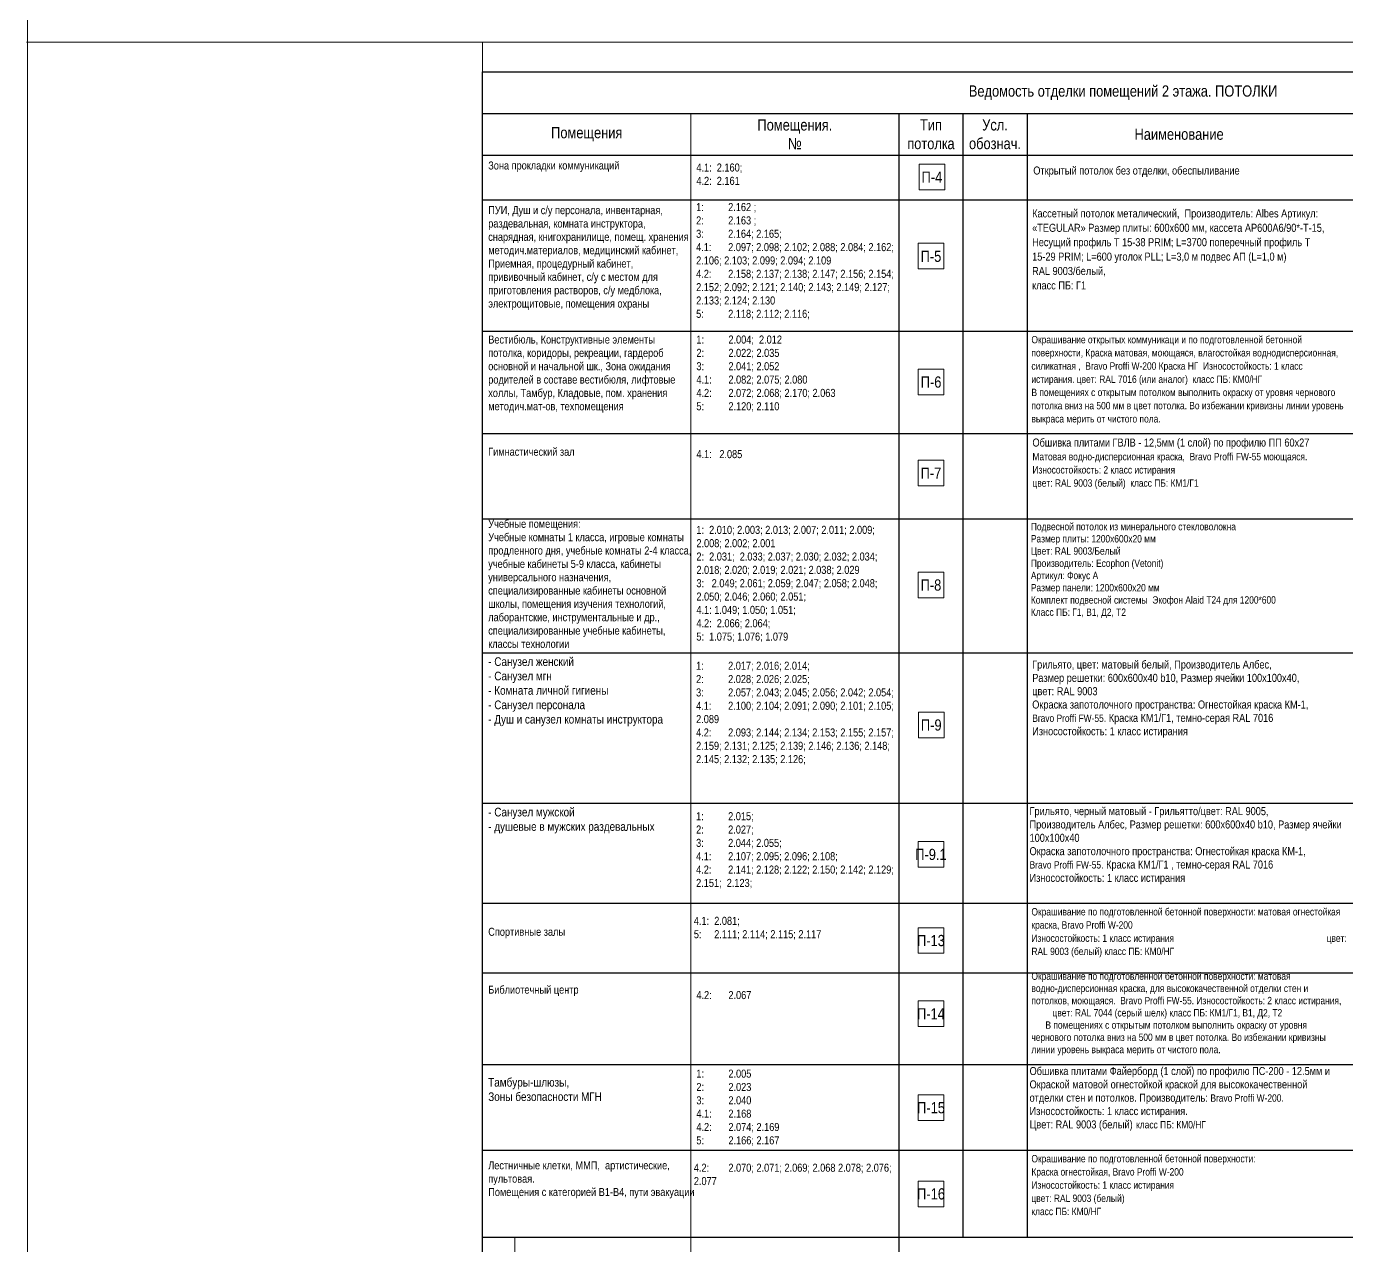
# Model space of a CAD drawing. Header units: millimetres. Extents: x -328335 to 1213373, y -208171 to 164144.
# Drawn here: x -206951 to -165720, y -143896 to -105818 of the extents above; entities that cross this region are included whole.
import ezdxf

# ---------------------------------------------------------------- set-up
doc = ezdxf.new("R2010")
doc.units = ezdxf.units.MM
doc.header["$LTSCALE"] = 0.5
doc.layers.add('АИ_Таблица', color=7, linetype='Continuous', lineweight=13)
doc.layers.add('АИ_Текст', color=7, linetype='Continuous', lineweight=13)
doc.layers.add('АР_Делит', color=120, linetype='Continuous', lineweight=0, plot=False)
doc.styles.add('style1', font='ARIALN.TTF')

msp = doc.modelspace()

# ---------------------------------------------------------------- linework, layer by layer
at = {"lineweight": 13}
for points in [[(-179067.937, -110122.056), (-178267.937, -110122.056), (-178267.937, -110922.056), (-179067.937, -110922.056)], [(-179098.149, -112590.371), (-178298.149, -112590.371), (-178298.149, -113390.371), (-179098.149, -113390.371)], [(-179098.149, -116528.063), (-178298.149, -116528.063), (-178298.149, -117328.063), (-179098.149, -117328.063)], [(-179098.149, -119368.493), (-178298.149, -119368.493), (-178298.149, -120168.493), (-179098.149, -120168.493)], [(-179098.149, -122864.155), (-178298.149, -122864.155), (-178298.149, -123664.155), (-179098.149, -123664.155)], [(-179088.225, -127234.726), (-178288.225, -127234.726), (-178288.225, -128034.726), (-179088.225, -128034.726)], [(-179098.149, -131272.408), (-178298.149, -131272.408), (-178298.149, -132072.408), (-179098.149, -132072.408)], [(-179098.149, -133966.892), (-178298.149, -133966.892), (-178298.149, -134766.892), (-179098.149, -134766.892)], [(-179098.149, -136252.502), (-178298.149, -136252.502), (-178298.149, -137052.502), (-179098.149, -137052.502)], [(-179098.149, -139191.26), (-178298.149, -139191.26), (-178298.149, -139991.26), (-179098.149, -139991.26)], [(-179098.149, -141883.133), (-178298.149, -141883.133), (-178298.149, -142683.133), (-179098.149, -142683.133)]]:
    msp.add_lwpolyline(points, close=True, dxfattribs=at)
at = {"layer": 'АИ_Таблица', "lineweight": 30}
for p, q in [((-192701.482, -108537.155), (-151201.482, -108537.155)), ((-179701.482, -108537.155), (-179701.482, -164934.897)), ((-177701.482, -108537.155), (-177701.482, -143634.897)), ((-175701.482, -108537.155), (-175701.482, -143634.897)), ((-175701.482, -108537.155), (-175701.482, -143634.897)), ((-192701.482, -109837.155), (-151201.482, -109837.155)), ((-192701.482, -111232.25), (-151201.482, -111232.25)), ((-192701.482, -115332.25), (-151201.482, -115332.25)), ((-192701.482, -118532.25), (-151201.482, -118532.25)), ((-192701.482, -121202.508), (-151201.482, -121202.508)), ((-192701.482, -125380.892), (-151201.482, -125380.892)), ((-192701.482, -130080.892), (-151201.482, -130080.892)), ((-192701.482, -133202.508), (-151201.482, -133202.508)), ((-192701.482, -133202.508), (-158527.324, -133202.508)), ((-192701.482, -135372.766), (-151201.482, -135372.766)), ((-192701.482, -138243.023), (-151201.482, -138243.023)), ((-192701.482, -140913.281), (-151201.482, -140913.281)), ((-192701.482, -143634.897), (-151201.482, -143634.897))]:
    msp.add_line(p, q, dxfattribs=at)
at = {"layer": 'АИ_Таблица'}
msp.add_line((-186201.482, -108537.155), (-186201.482, -164934.897), dxfattribs=at)
at = {"layer": 'АИ_Таблица', "lineweight": 30}
msp.add_lwpolyline([(-192701.482, -107237.155), (-151201.482, -107237.155), (-151201.482, -164934.897), (-192701.482, -164934.897)], close=True, dxfattribs=at)
at = {"layer": 'АР_Делит'}
for points in [[(-206920.42, -187525.711), (-206920.42, -45149.28)], [(-132213.713, -106311.28), (-206950.805, -106311.28)], [(-192701.482, -106311.28), (-192701.482, -187525.711)], [(-191701.482, -143634.897), (-191701.482, -187525.711)]]:
    msp.add_lwpolyline(points, dxfattribs=at)

# ---------------------------------------------------------------- texts
at = {"layer": 'АИ_Текст', "color": 0, "style": 'style1'}
for s, insert, char_height, width, attachment_point in [('Ведомость отделки помещений 2 этажа. ПОТОЛКИ ', (-172701.482, -107887.155), 350, 14000, 5), ('Помещения.\\P№', (-182951.482, -109187.155), 350, 6500, 5), ('Тип\\Pпотолка', (-178701.482, -109187.155), 350, 2000, 5), ('Усл. обознач.', (-176701.482, -109187.155), 350, 2000, 5), ('Помещения', (-189451.482, -109187.155), 350, 6500, 5), ('Наименование', (-170951.482, -109187.155), 350, 8500, 5), ('Зона прокладки коммуникаций', (-192527.086, -110037.155), 250, 6325.60446, 1), ('4.1:  2.160;  \\P4.2:  2.161  ', (-186027.086, -110100.311), 250, 6325.60446, 1), ('П-4', (-178671.27, -110525.895), 350, 2000, 5), ('\\pxa0.66667,sm1.07917;{\\C256;Открытый потолок без отделки, обеспыливание}', (-175504.6, -110194.683), 250, 9820.01777, 1), ('ПУИ, Душ и с/у персонала, инвентарная, раздевальная, комната инструктора, снарядная, книгохранилище, помещ. хранения методич.материалов, медицинский кабинет, Приемная, процедурный кабинет, прививочный кабинет, с/у с местом для приготовления растворов, с/у медблока, электрощитовые, помещения охраны', (-192527.086, -111432.25), 250, 6325.60446, 1), ('1:  ^I2.162 ;    \\P2:  ^I2.163 ;\\P3:  ^I2.164; 2.165;  \\P4.1: ^I2.097; 2.098; 2.102; 2.088; 2.084; 2.162; 2.106; 2.103; 2.099; 2.094; 2.109\\P4.2: ^I2.158; 2.137; 2.138; 2.147; 2.156; 2.154; 2.152; 2.092; 2.121; 2.140; 2.143; 2.149; 2.127; 2.133; 2.124; 2.130   \\P5: ^I2.118; 2.112; 2.116;    ', (-186034.315, -111335.683), 250, 6325.60446, 1), ('\\A1;\\pxa0.66667,sm1.07917;{\\C7;Кассетный потолок металический,  Производитель: Albes Артикул: «TEGULAR» Размер плиты: 600x600 мм, кассета AP600A6/90*-Т-15, Несущий профиль T 15-38 PRIM; L=3700 поперечный профиль T 15-29 PRIM; L=600 уголок PLL; L=3,0 м подвес АП (L=1,0 м)\\P\\C256;RAL 9003/белый, \\Pкласс ПБ: Г1}', (-175540.561, -111533.519), 250, 9319.57074, 1), ('П-5', (-178701.482, -112999.657), 350, 2000, 5), ('Вестибюль, Конструктивные элементы потолка, коридоры, рекреации, гардероб основной и начальной шк., Зона ожидания родителей в составе вестибюля, лифтовые холлы, Тамбур, Кладовые, пом. хранения методич.мат-ов, техпомещения  ', (-192527.086, -115473.223), 250, 6325.60446, 1), ('1: ^I2.004;  2.012  \\P2:  ^I2.022; 2.035 \\P3:  ^I2.041; 2.052     \\P4.1:  ^I2.082; 2.075; 2.080\\P4.2: ^I2.072; 2.068; 2.170; 2.063 \\P5:   ^I2.120; 2.110  ', (-186027.086, -115473.223), 250, 6325.60446, 1), ('\\pxa0.66667,sm1.07917;{\\H0.91667x;\\C256;Окрашивание открытых коммуникаци и по подготовленной бетонной поверхности, Краска матовая, моющаяся, влагостойкая воднодисперсионная, силикатная ,  \\C1;Bravo Proffi W-200\\C256; Краска НГ  Износостойкость: 1 класс истирания. цвет: RAL 7016 (или аналог)  класс ПБ: КМ0/НГ\\PВ помещениях с открытым потолком выполнить окраску от уровня чернового потолка вниз на 500 мм в цвет потолка. \\C242;\\c2564301;Во избежании кривизны линии уровень выкраса мерить от чистого пола.}', (-175563.532, -115485.481), 250, 9762.04995, 1), ('П-6', (-178698.149, -116928.063), 350, 800, 5), ('\\pxa0.66667,sm1.07917;{\\C256;Обшивка плитами ГВЛВ - 12,5мм (1 слой) по профилю ПП 60х27\\H0.91667x;\\PМатовая водно-дисперсионная краска,  \\C1;Bravo Proffi FW-55\\C256; моющаяся. Износостойкость: 2 класс истирания \\Pцвет: RAL 9003 (белый)  класс ПБ: КМ1/Г1}', (-175530.785, -118690.791), 250, 9762.04995, 1), ('Гимнастический зал', (-192527.086, -118977.41), 250, 6325.60446, 1), ('4.1:   2.085 ', (-186027.086, -119050.852), 250, 6325.60446, 1), ('П-7', (-178701.482, -119772.332), 350, 2000, 5), ('Учебные помещения:\\PУчебные комнаты 1 класса, игровые комнаты продленного дня, учебные комнаты 2-4 класса,\\Pучебные кабинеты 5-9 класса, кабинеты универсального назначения, специализированные кабинеты основной школы, помещения изучения технологий, \\Pлаборантские, инструментальные и др., специализированные учебные кабинеты,\\Pклассы технологии\\P ', (-192527.086, -121228.741), 250, 6325.60446, 1), ('1:  2.010; 2.003; 2.013; 2.007; 2.011; 2.009; 2.008; 2.002; 2.001\\P2:  2.031;  2.033; 2.037; 2.030; 2.032; 2.034; 2.018; 2.020; 2.019; 2.021; 2.038; 2.029 \\P3:   2.049; 2.061; 2.059; 2.047; 2.058; 2.048; 2.050; 2.046; 2.060; 2.051;\\P4.1: 1.049; 1.050; 1.051; \\P4.2:  2.066; 2.064;  \\P5:  1.075; 1.076; 1.079  ', (-186027.086, -121416.835), 250, 6325.60446, 1), ('\\pxl0.1625,b0.25,sm1;{\\H0.91667x;\\C256;Подвесной потолок из минерального стекловолокна  \\PРазмер плиты: 1200x600х20 мм\\PЦвет: RAL 9003/Белый\\PПроизводитель: Ecophon (Vetonit) \\PАртикул: Фокус А\\PРазмер панели: 1200x600х20 мм\\PКомплект подвесной системы  \\C1;Экофон Alaid Т24\\C256; для 1200*600 \\PКласс ПБ: Г1, В1, Д2, Т2}', (-175621.5, -121324.162), 250, 9920.01777, 1), ('П-8', (-178701.482, -123267.994), 350, 2000, 5), ('- Санузел женский\\P- Санузел мгн\\P- Комната личной гигиены\\P- Санузел персонала\\P- Душ и санузел комнаты инструктора', (-192527.086, -125521.865), 270, 6325.60446, 1), ('1:  ^I2.017; 2.016; 2.014;  \\P2:  ^I2.028; 2.026; 2.025; \\P3:  ^I2.057; 2.043; 2.045; 2.056; 2.042; 2.054; \\P4.1: ^I2.100; 2.104; 2.091; 2.090; 2.101; 2.105; 2.089\\P4.2:  ^I2.093; 2.144; 2.134; 2.153; 2.155; 2.157; 2.159; 2.131; 2.125; 2.139; 2.146; 2.136; 2.148; 2.145; 2.132; 2.135; 2.126;  \\P    ', (-186035.225, -125660.194), 250, 6325.60446, 1), ('\\pxa0.25;{\\C256;Грильято, цвет: матовый белый, Производитель Албес, \\PРазмер решетки: 600х600х40 b10, Размер ячейки 100х100х40, \\Pцвет: RAL 9003\\PОкраска запотолочного пространства: Огнестойкая краска КМ-1, \\P\\H0.91667x;Bravo Proffi FW-55\\H1.09091x;. Краска КМ1/Г1, темно-серая RAL 7016 \\PИзносостойкость: 1 класс истирания}', (-175537.917, -125622.631), 250, 9550.33257, 1), ('П-9', (-178691.559, -127638.565), 350, 2000, 5), ('- Санузел мужской\\P- душевые в мужских раздевальных', (-192527.086, -130221.865), 270, 6325.60446, 1), ('\\pxa0.25;{\\C256;Грильято, черный матовый - Грильятто/цвет: RAL 9005, \\PПроизводитель Албес, Размер решетки: 600х600х40 b10, Размер ячейки 100х100х40\\PОкраска запотолочного пространства: Огнестойкая краска КМ-1, \\P\\H0.91667x;Bravo Proffi FW-55\\H1.09091x;. Краска КМ1/Г1 , темно-серая RAL 7016\\PИзносостойкость: 1 класс истирания}', (-175621.5, -130201.909), 250, 9820.01777, 1), ('1:  ^I2.015;  \\P2:  ^I2.027;  \\P3:  ^I2.044; 2.055;  \\P4.1: ^I2.107; 2.095; 2.096; 2.108;\\P4.2:  ^I{\\C2;2.141;} {\\C2;2.128;} {\\C2;2.122;} {\\C2;2.150;} {\\C2;2.142;} {\\C2;2.129;}  {\\C2;2.151;}  {\\C2;2.123;}  \\P    ', (-186035.225, -130360.194), 250, 6325.60446, 1), ('П-9.1', (-178701.482, -131680.892), 350, 2000, 5), ('\\pxb0.25,a0.66667,sm1.07917;{\\H0.91667x;\\C256;Окрашивание по подготовленной бетонной поверхности: матовая огнестойкая краска, \\C1;Bravo Proffi W-200\\C256;\\PИзносостойкость: 1 класс истирания ^I^I^I^I^I   цвет: RAL 9003 (белый) класс ПБ: КМ0/НГ}', (-175563.532, -133355.739), 250, 9762.04995, 1), ('\\PСпортивные залы', (-192527.086, -133552.976), 250, 6325.60446, 1), ('\\P4.1:  2.081;\\P5:     2.111; 2.114; 2.115; 2.117     ', (-186106.877, -133211.444), 250, 6325.60446, 1), ('П-13', (-178701.482, -134370.731), 350, 2000, 5), ('\\pxb0.25,a0.66667;{\\H0.91667x;\\C256;Окрашивание по подготовленной бетонной поверхности: матовая водно-дисперсионная краска, для высококачественной отделки стен и потолков, моющаяся.  \\C1;Bravo Proffi FW-55\\C256;. Износостойкость: 2 класс истирания,            цвет: RAL 7044 (серый шелк) класс ПБ: КМ1/Г1, В1, Д2, Т2                                   В помещениях с открытым потолком выполнить окраску от уровня чернового потолка вниз на 500 мм в цвет потолка. \\C242;\\c2564301;Во избежании кривизны линии уровень выкраса мерить от чистого пола.}', (-175563.532, -135365.13), 250, 9862.04995, 1), ('Библиотечный центр', (-192527.086, -135777.458), 250, 6325.60446, 1), ('   \\P4.2:^I2.067 ', (-186027.086, -135529.471), 250, 6325.60446, 1), ('П-14', (-178701.482, -136656.341), 350, 2000, 5), ('1: ^I2.005\\P2:^I2.023\\P3:^I2.040\\P4.1:  ^I2.168\\P4.2:  ^I2.074; 2.169  \\P5:  ^I2.166; 2.167   ', (-186027.086, -138399.729), 250, 6325.60446, 1), ('\\pxr0.50417,b0.25,sm1,ql;{\\C256;Обшивка плитами Файерборд (1 слой) по профилю ПС-200 - 12.5мм и Окраской матовой огнестойкой краской для высококачественной отделки стен и потолков. Производитель: \\H0.91667x;\\C1;Bravo Proffi W-200\\H1.09091x;\\C256;. Износостойкость: 1 класс истирания. \\P\\pr0,a0.66667,sm1.07917,q*;Цвет: RAL 9003 (белый)\\fArial Narrow|b1|i0|c204|p34;\\H0.375x;   \\fArial Narrow|b0|i0|c204|p34;\\H2.44445x;класс ПБ: КМ0/НГ}', (-175621.5, -138319.33), 250, 9820.01777, 1), ('Тамбуры-шлюзы, \\PЗоны безопасности МГН', (-192527.086, -138660.307), 270, 6325.60446, 1), ('П-15', (-178698.149, -139591.26), 350, 800, 5), ('Лестничные клетки, ММП,  артистические, пультовая.\\PПомещения с категорией В1-В4, пути эвакуации', (-192527.086, -141263.75), 250, 6325.60446, 1), ('\\P4.2:^I 2.070; 2.071; 2.069; 2.068 2.078; 2.076; 2.077\\P   ', (-186106.877, -140922.218), 250, 6325.60446, 1), ('\\pxb0.25,a0.66667,sm1.07917;{\\H0.91667x;\\C256;Окрашивание по подготовленной бетонной поверхности: ^I^I Краска огнестойкая, \\C1;Bravo Proffi W-200\\C256;^I^I          \\PИзносостойкость: 1 класс истирания ^I^I^I^I^I   цвет: RAL 9003 (белый) ^I^I^I^I^I^I^I  класс ПБ: КМ0/НГ}', (-175563.532, -141066.512), 250, 9762.04995, 1), ('П-16', (-178698.149, -142283.133), 350, 800, 5)]:
    msp.add_mtext(s, dxfattribs=dict(at, insert=insert, char_height=char_height, width=width, attachment_point=attachment_point))

doc.saveas('drawing.dxf')
